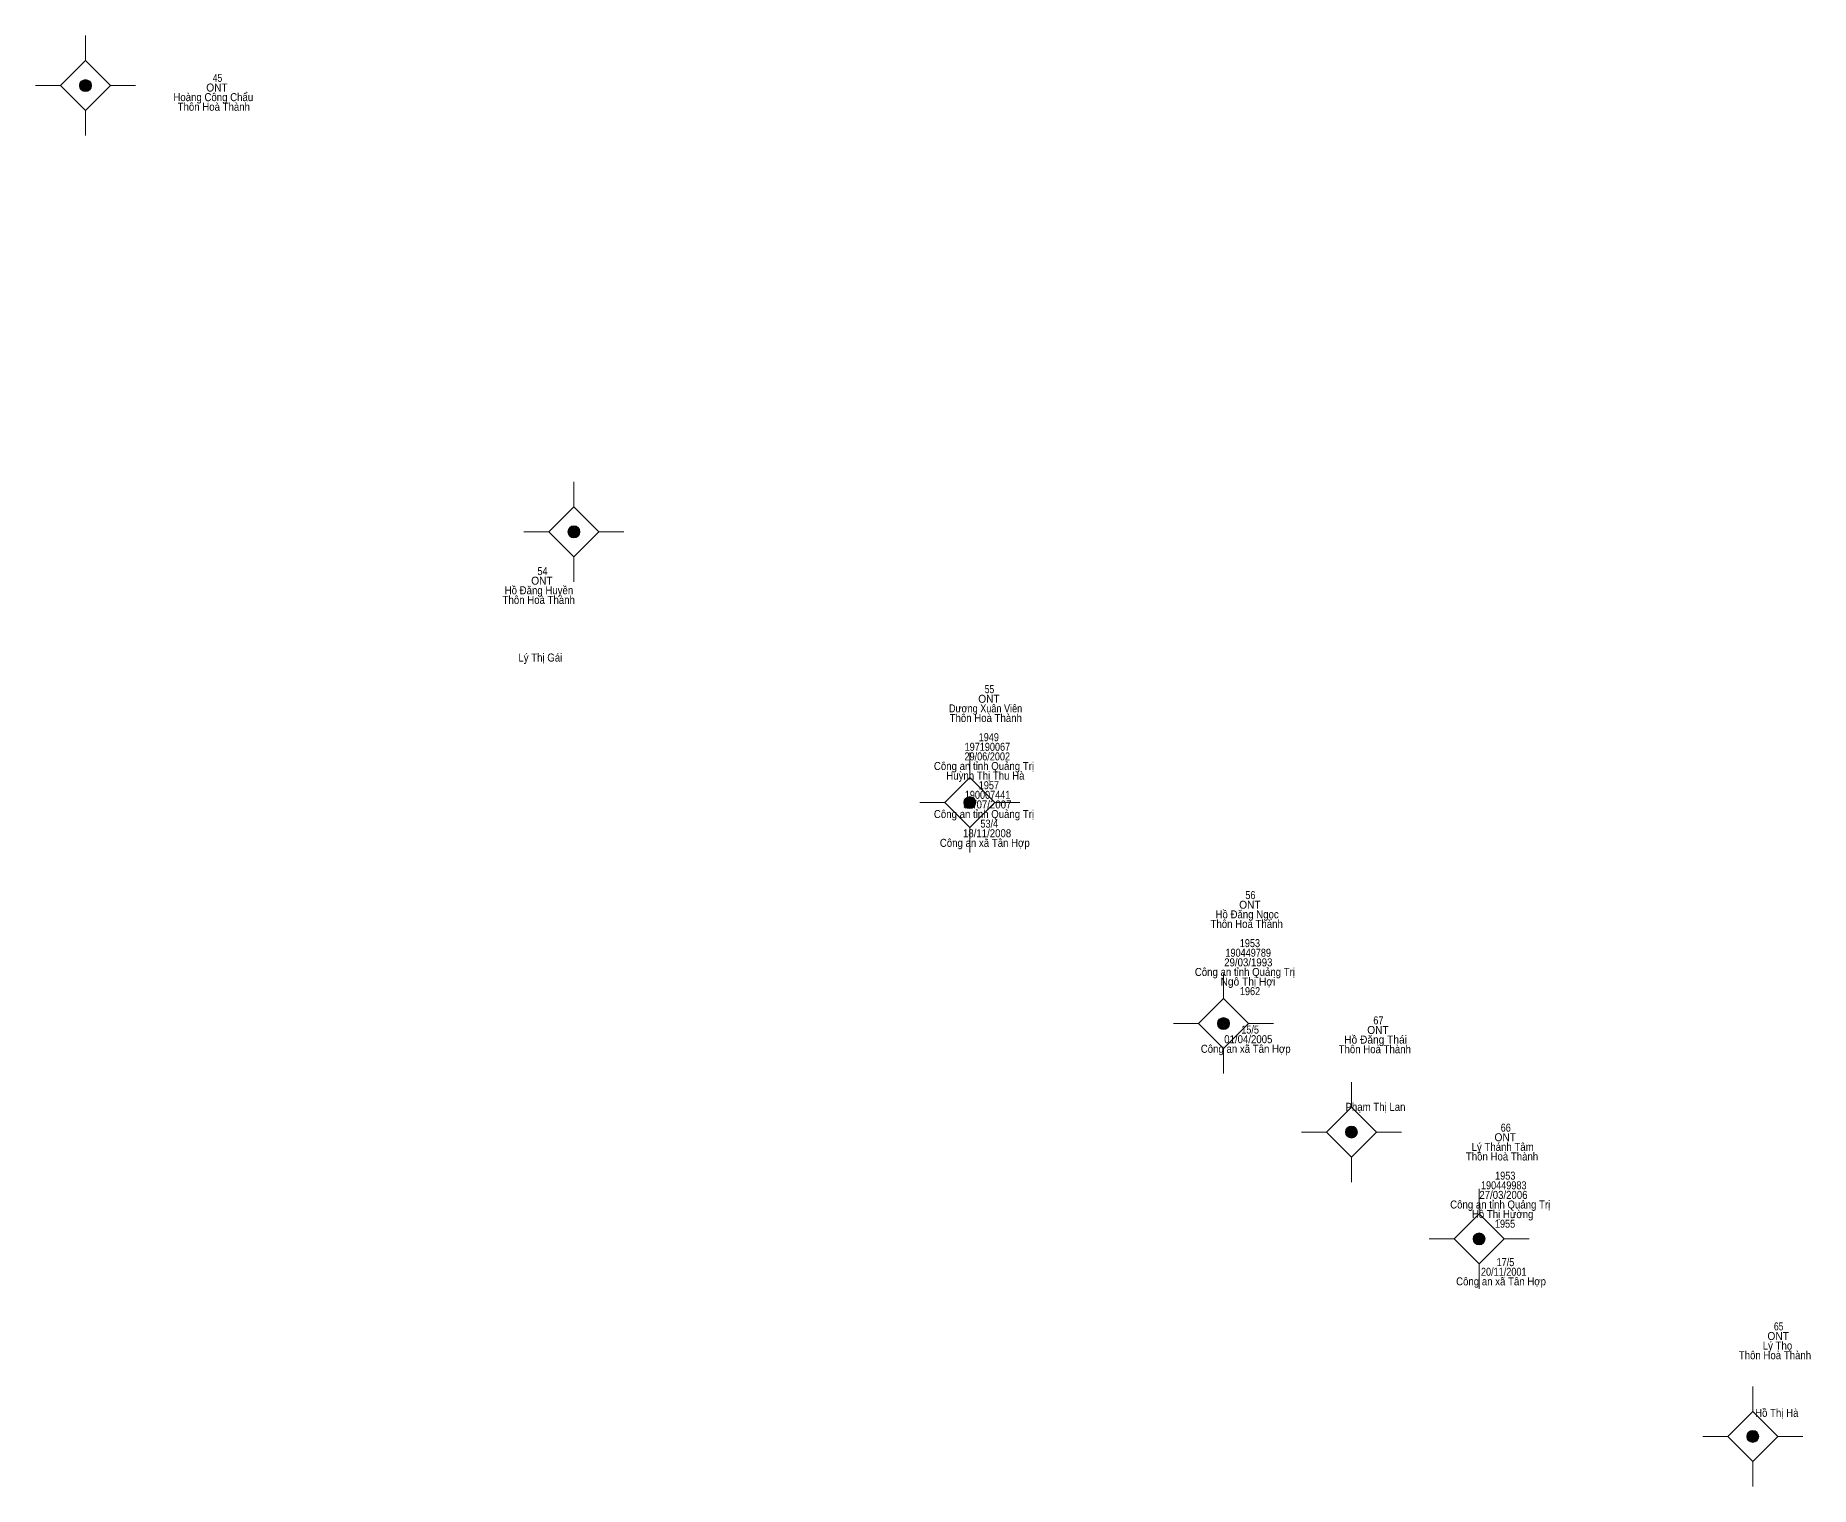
# Model space of a CAD drawing. Header units: metres. Extents: x 548452 to 551009, y 1840956 to 1844548.
# Drawn here: x 550002.1 to 550090.8, y 1841747.6 to 1841820.1 of the extents above; entities that cross this region are included whole.
import ezdxf
from ezdxf.enums import TextEntityAlignment as Align

# ---------------------------------------------------------------- set-up
doc = ezdxf.new("R2010")
doc.units = ezdxf.units.M
doc.header["$LTSCALE"] = 0.16
doc.layers.add('11', color=7, linetype='Continuous', lineweight=13)
doc.layers.add('15', color=7, linetype='Continuous')

msp = doc.modelspace()

# ---------------------------------------------------------------- hatches: boundary and pattern name
at = {"layer": '11'}
for points in [[(550004.9095, 1841817.62, 1), (550004.3095, 1841817.62, 1)], [(550029.3195, 1841795.32, 1), (550028.7195, 1841795.32, 1)], [(550049.0995, 1841781.79, 1), (550048.4995, 1841781.79, 1)], [(550061.7795, 1841770.75, 1), (550061.1795, 1841770.75, 1)], [(550068.1695, 1841765.33, 1), (550067.5695, 1841765.33, 1)], [(550074.5495, 1841759.99, 1), (550073.9495, 1841759.99, 1)], [(550088.2295, 1841750.12, 1), (550087.6295, 1841750.12, 1)]]:
    msp.add_hatch(color=256, dxfattribs=at).paths.add_polyline_path(points)

# ---------------------------------------------------------------- linework, layer by layer
for p, q in [((550004.61, 1841820.12), (550004.61, 1841818.87)), ((550003.36, 1841817.62), (550002.11, 1841817.62)), ((550007.11, 1841817.62), (550005.86, 1841817.62)), ((550004.61, 1841816.37), (550004.61, 1841815.12)), ((550029.02, 1841797.82), (550029.02, 1841796.57)), ((550027.77, 1841795.32), (550026.52, 1841795.32)), ((550031.52, 1841795.32), (550030.27, 1841795.32)), ((550029.02, 1841794.07), (550029.02, 1841792.82)), ((550048.8, 1841784.29), (550048.8, 1841783.04)), ((550047.55, 1841781.79), (550046.3, 1841781.79)), ((550051.3, 1841781.79), (550050.05, 1841781.79)), ((550048.8, 1841780.54), (550048.8, 1841779.29)), ((550061.48, 1841773.25), (550061.48, 1841772)), ((550060.23, 1841770.75), (550058.98, 1841770.75)), ((550063.98, 1841770.75), (550062.73, 1841770.75)), ((550061.48, 1841769.5), (550061.48, 1841768.25)), ((550067.87, 1841767.83), (550067.87, 1841766.58)), ((550066.62, 1841765.33), (550065.37, 1841765.33)), ((550070.37, 1841765.33), (550069.12, 1841765.33)), ((550067.87, 1841764.08), (550067.87, 1841762.83)), ((550074.25, 1841762.49), (550074.25, 1841761.24)), ((550073, 1841759.99), (550071.75, 1841759.99)), ((550076.75, 1841759.99), (550075.5, 1841759.99)), ((550074.25, 1841758.74), (550074.25, 1841757.49)), ((550087.93, 1841752.62), (550087.93, 1841751.37)), ((550086.68, 1841750.12), (550085.43, 1841750.12)), ((550090.43, 1841750.12), (550089.18, 1841750.12)), ((550087.93, 1841748.87), (550087.93, 1841747.62))]:
    msp.add_line(p, q, dxfattribs=at)
for points in [[(550004.61, 1841818.87), (550003.36, 1841817.62), (550004.61, 1841816.37), (550005.86, 1841817.62)], [(550029.02, 1841796.57), (550027.77, 1841795.32), (550029.02, 1841794.07), (550030.27, 1841795.32)], [(550048.8, 1841783.04), (550047.55, 1841781.79), (550048.8, 1841780.54), (550050.05, 1841781.79)], [(550061.48, 1841772), (550060.23, 1841770.75), (550061.48, 1841769.5), (550062.73, 1841770.75)], [(550067.87, 1841766.58), (550066.62, 1841765.33), (550067.87, 1841764.08), (550069.12, 1841765.33)], [(550074.25, 1841761.24), (550073, 1841759.99), (550074.25, 1841758.74), (550075.5, 1841759.99)], [(550087.93, 1841751.37), (550086.68, 1841750.12), (550087.93, 1841748.87), (550089.18, 1841750.12)]]:
    msp.add_lwpolyline(points, close=True, dxfattribs=at)
for centre in [(550004.6095, 1841817.62), (550029.0195, 1841795.32), (550048.7995, 1841781.79), (550061.4795, 1841770.75), (550067.8695, 1841765.33), (550074.2495, 1841759.99), (550087.9295, 1841750.12)]:
    msp.add_circle(centre, 0.3, dxfattribs=at)

# ---------------------------------------------------------------- texts
at = {"layer": '15'}
for s, width, p in [('ONT', 0.95, (550011.18, 1841817.32)), ('45', 0.8, (550011.205, 1841817.8)), ('Hoàng Công Chẩu', 0.9, (550010.995, 1841816.84)), ('Thôn Hoà Thành', 0.9, (550011.02, 1841816.36)), ('54', 0.85, (550027.45, 1841793.16)), ('ONT', 0.95, (550027.42, 1841792.68)), ('Thôn Hoà Thành', 0.9, (550027.26, 1841791.72)), ('Hồ Đăng Huyền', 0.9, (550027.27, 1841792.2)), ('Lý Thị Gái', 0.9, (550027.34, 1841788.84)), ('55', 0.8, (550049.785, 1841787.26)), ('Dương Xuân Viên', 0.85, (550049.59, 1841786.3)), ('ONT', 0.95, (550049.76, 1841786.78)), ('Thôn Hoà Thành', 0.9, (550049.6, 1841785.82)), ('197190067', 0.85, (550049.68, 1841784.38)), ('1949', 0.85, (550049.75, 1841784.86)), ('Công an tỉnh Quảng Trị', 0.9, (550049.51, 1841783.42)), ('29/06/2002', 0.85, (550049.675, 1841783.9)), ('Huỳnh Thị Thu Hà', 0.9, (550049.58, 1841782.94)), ('190007441', 0.85, (550049.69, 1841781.98)), ('1957', 0.85, (550049.755, 1841782.46)), ('Công an tỉnh Quảng Trị', 0.9, (550049.51, 1841781.02)), ('30/07/2007', 0.9, (550049.675, 1841781.5)), ('18/11/2008', 0.9, (550049.665, 1841780.06)), ('53/4', 0.85, (550049.775, 1841780.54)), ('Công an xã Tân Hợp', 0.9, (550049.55, 1841779.58)), ('ONT', 0.95, (550062.8, 1841776.49)), ('56', 0.85, (550062.825, 1841776.97)), ('Thôn Hoà Thành', 0.9, (550062.64, 1841775.53)), ('Hồ Đăng Ngọc', 0.9, (550062.66, 1841776.01)), ('1953', 0.85, (550062.8, 1841774.57)), ('29/03/1993', 0.9, (550062.72, 1841773.61)), ('190449789', 0.85, (550062.715, 1841774.09)), ('Công an tỉnh Quảng Trị', 0.9, (550062.55, 1841773.13)), ('Ngô Thị Hợi', 0.95, (550062.7, 1841772.65)), ('1962', 0.85, (550062.805, 1841772.17)), ('15/5', 0.85, (550062.81, 1841770.25)), ('ONT', 0.95, (550069.2, 1841770.23)), ('67', 0.85, (550069.22, 1841770.71)), ('Công an xã Tân Hợp', 0.9, (550062.59, 1841769.29)), ('01/04/2005', 0.9, (550062.72, 1841769.77)), ('Thôn Hoà Thành', 0.9, (550069.04, 1841769.27)), ('Hồ Đăng Thái', 0.95, (550069.08, 1841769.75)), ('Phạm Thị Lan', 0.9, (550069.075, 1841766.39)), ('ONT', 0.95, (550075.56, 1841764.87)), ('66', 0.85, (550075.585, 1841765.35)), ('Thôn Hoà Thành', 0.9, (550075.4, 1841763.91)), ('Lý Thánh Tâm', 0.9, (550075.43, 1841764.39)), ('190449983', 0.85, (550075.485, 1841762.47)), ('1953', 0.85, (550075.56, 1841762.95)), ('Công an tỉnh Quảng Trị', 0.9, (550075.31, 1841761.51)), ('27/03/2006', 0.9, (550075.47, 1841761.99)), ('Hồ Thị Hường', 0.9, (550075.43, 1841761.03)), ('1955', 0.85, (550075.55, 1841760.55)), ('17/5', 0.85, (550075.57, 1841758.63)), ('Công an xã Tân Hợp', 0.9, (550075.35, 1841757.67)), ('20/11/2001', 0.85, (550075.485, 1841758.15)), ('65', 0.8, (550089.225, 1841755.42)), ('Lý Thọ', 0.9, (550089.165, 1841754.46)), ('ONT', 0.95, (550089.2, 1841754.94)), ('Thôn Hoà Thành', 0.9, (550089.04, 1841753.98)), ('Hồ Thị Hà', 0.9, (550089.13, 1841751.1))]:
    msp.add_text(s, height=0.4, dxfattribs=dict(at, width=width)).set_placement(p, align=Align.CENTER)

doc.saveas('drawing.dxf')
